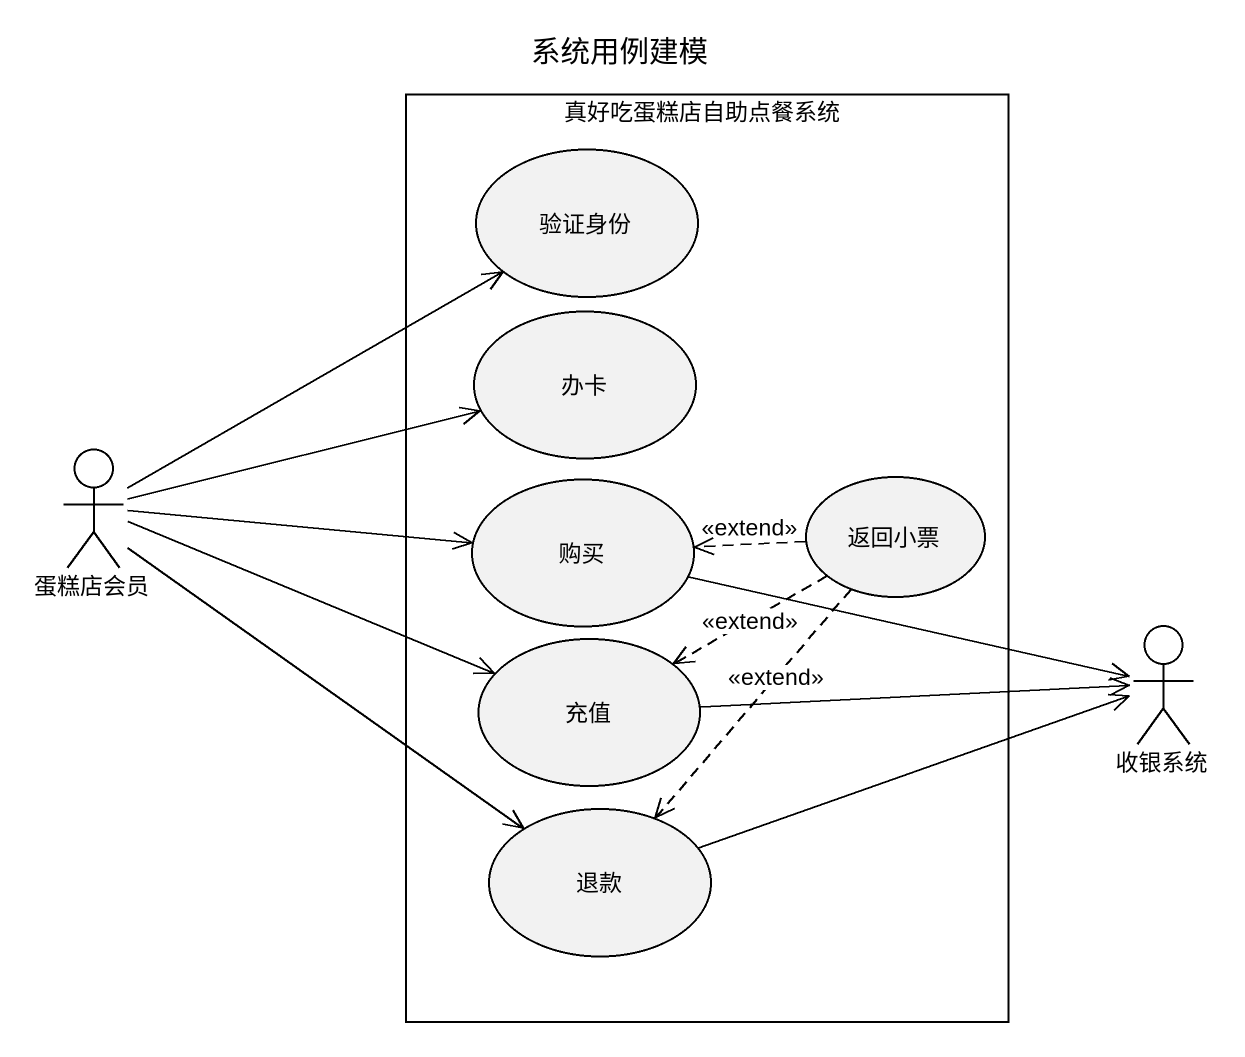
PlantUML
@startuml
title 系统用例建模
rectangle 真好吃蛋糕店自助点餐系统 {
  usecase 验证身份
  usecase 办卡
  usecase 购买
  usecase 返回小票
  usecase 充值
  usecase 退款
}
actor 蛋糕店会员
actor 收银系统
蛋糕店会员 -up-> 验证身份
蛋糕店会员 -right-> 办卡
蛋糕店会员 -right-> 购买
蛋糕店会员 -right-> 充值
蛋糕店会员 --> 退款
购买 -right-> 收银系统
返回小票 .left.> 购买 : <<extend>>
返回小票 .left.> 充值 : <<extend>>
返回小票 ..> 退款 : <<extend>>
充值 -right-> 收银系统
退款 -right-> 收银系统
@enduml
